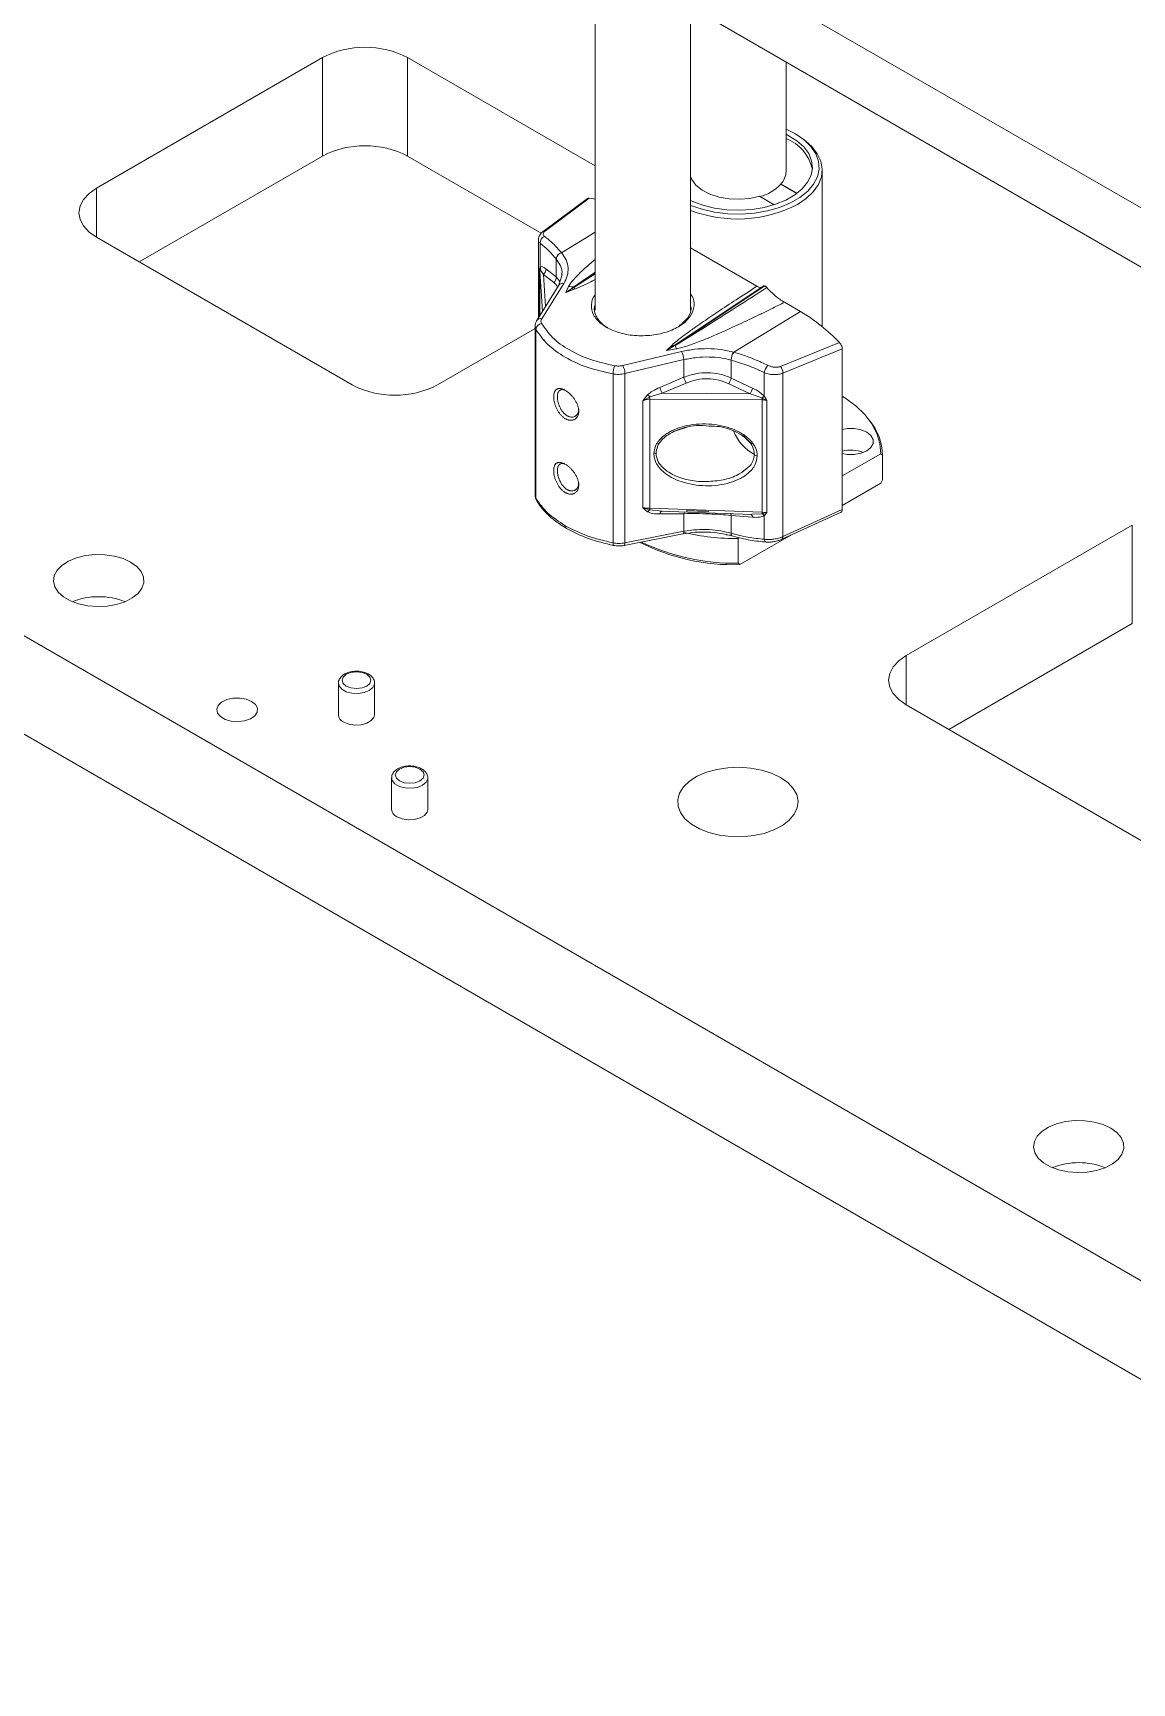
# Model space of a CAD drawing. Header units: millimetres. Extents: x 29 to 2500, y -68 to 1852.
# Drawn here: x 1728.9 to 1911.3, y 721.4 to 995.1 of the extents above; entities that cross this region are included whole.
import ezdxf

# ---------------------------------------------------------------- set-up
doc = ezdxf.new("R2010")
doc.units = ezdxf.units.MM
doc.header["$LTSCALE"] = 6

msp = doc.modelspace()

# ---------------------------------------------------------------- linework, layer by layer
at = {"color": 7, "linetype": 'Continuous', "lineweight": 18}
for p, q in [((1840.548, 1007.771), (1975.312, 929.974)), ((1838.043, 949.069), (1838.043, 1005.586)), ((1822.243, 1001.18), (1822.243, 949.076)), ((1838.043, 999.419), (1975.312, 920.175)), ((1739.492, 969.349), (1776.968, 990.984)), ((1776.968, 974.653), (1776.968, 990.984)), ((1791.111, 990.984), (1822.243, 973.011)), ((1791.111, 990.984), (1791.111, 974.653)), ((1853.911, 972.113), (1853.911, 990.258)), ((1857.224, 977.099), (1856.82, 977.419)), ((1746.565, 957.101), (1776.968, 974.653)), ((1791.111, 974.653), (1813.275, 961.857)), ((1859.911, 946.362), (1859.911, 972.337)), ((1739.492, 969.349), (1739.492, 961.185)), ((1853.053, 970.031), (1855.739, 968.481)), ((1853.053, 969.974), (1853.053, 970.031)), ((1855.695, 968.448), (1853.053, 969.974)), ((1820.96, 967.598), (1813.603, 962.161)), ((1821.262, 967.684), (1813.991, 962.265)), ((1851.947, 966.587), (1849.517, 967.99)), ((1781.918, 936.693), (1739.492, 961.185)), ((1812.82, 960.797), (1812.82, 947.845)), ((1813.604, 962.162), (1813.623, 962.177)), ((1816.65, 958.628), (1822.243, 962.026)), ((1613.98, 960.573), (2000.061, 737.693)), ((1813.12, 956.285), (1813.12, 960.196)), ((1816.65, 958.628), (1816.641, 958.639)), ((1849.062, 953.053), (1838.043, 959.415)), ((1812.95, 955.891), (1813.097, 956.252)), ((1813.113, 955.785), (1812.95, 955.891)), ((1812.95, 955.891), (1813.072, 955.553)), ((1812.95, 948.052), (1812.95, 955.891)), ((1813.072, 955.553), (1813.077, 955.499)), ((1813.077, 955.499), (1813.486, 948.906)), ((1813.077, 955.499), (1813.077, 948.255)), ((1813.097, 956.252), (1813.12, 956.285)), ((1813.133, 955.765), (1813.113, 955.785)), ((1813.149, 955.758), (1813.133, 955.765)), ((1813.651, 955.021), (1813.149, 955.758)), ((1815.76, 954.614), (1814.052, 955.96)), ((1815.76, 957.582), (1815.76, 954.614)), ((1815.76, 957.582), (1815.768, 957.572)), ((1818.7, 952.946), (1822.243, 955.265)), ((1816.209, 953.241), (1812.54, 947.4)), ((1817.037, 953.515), (1813.369, 947.673)), ((1815.359, 953.675), (1813.651, 955.021)), ((1813.651, 955.021), (1813.981, 949.694)), ((1816.39, 953.831), (1815.76, 954.614)), ((1816.758, 955.011), (1816.202, 953.23)), ((1816.71, 955.011), (1816.703, 954.889)), ((1817.392, 952.04), (1817.833, 953.036)), ((1818.654, 952.852), (1817.392, 952.04)), ((1817.392, 952.04), (1818.691, 952.828)), ((1818.893, 952.608), (1817.392, 952.04)), ((1822.243, 955.217), (1818.654, 952.852)), ((1818.7, 952.946), (1818.654, 952.852)), ((1818.691, 952.828), (1822.243, 955.128)), ((1850.248, 953.112), (1835.326, 943.225)), ((1835.363, 943.206), (1850.366, 953.117)), ((1850.366, 953.117), (1835.52, 943.236)), ((1856.307, 948.871), (1853.649, 950.406)), ((1845.22, 942.135), (1856.307, 948.871)), ((1812.259, 946.044), (1796.06, 936.693)), ((1812.259, 946.466), (1812.259, 918.388)), ((1812.408, 945.902), (1812.26, 946.45)), ((1812.408, 945.902), (1812.408, 917.874)), ((1613.98, 944.242), (2000.061, 721.362)), ((1813.736, 944.209), (1813.681, 944.067)), ((1813.761, 944.173), (1813.761, 944.206)), ((1826.811, 939.913), (1836.578, 942.234)), ((1834.08, 942.407), (1835.001, 943.309)), ((1835.326, 943.225), (1834.08, 942.407)), ((1834.08, 942.407), (1835.363, 943.206)), ((1835.749, 942.693), (1834.08, 942.407)), ((1835.52, 943.236), (1835.363, 943.206)), ((1845.238, 942.13), (1845.22, 942.135)), ((1852.976, 939.759), (1862.783, 943.714)), ((1853.384, 938.651), (1863.235, 942.691)), ((1863.235, 916.024), (1863.235, 942.691)), ((1827.181, 938.567), (1836.948, 940.888)), ((1836.948, 940.888), (1836.948, 937.973)), ((1844.804, 940.81), (1844.82, 940.805)), ((1844.82, 940.805), (1844.82, 937.838)), ((1825.193, 910.493), (1825.193, 938.522)), ((1827.181, 910.498), (1827.181, 938.567)), ((1836.948, 937.973), (1832.966, 936.278)), ((1837.334, 937.013), (1833.351, 935.319)), ((1847.948, 935.222), (1844.419, 936.899)), ((1848.35, 936.161), (1844.82, 937.838)), ((1850.277, 938.745), (1850.277, 934.834)), ((1853.384, 911.533), (1853.384, 938.651)), ((1830.932, 935.037), (1830.163, 934.059)), ((1831.324, 934.705), (1830.163, 934.059)), ((1830.163, 934.059), (1830.163, 916.299)), ((1833.351, 935.319), (1831.324, 934.705)), ((1831.328, 934.336), (1849.949, 934.213)), ((1831.328, 934.336), (1831.328, 916.24)), ((1847.948, 935.222), (1833.351, 935.319)), ((1849.882, 934.553), (1847.948, 935.222)), ((1849.945, 934.514), (1849.882, 934.553)), ((1850.044, 934.465), (1849.945, 934.514)), ((1849.949, 915.575), (1849.949, 934.213)), ((1849.949, 934.213), (1850.042, 934.211)), ((1850.042, 934.211), (1850.711, 934.092)), ((1850.711, 934.092), (1850.044, 934.465)), ((1850.277, 934.834), (1850.324, 934.761)), ((1850.324, 934.761), (1850.711, 934.092)), ((1850.711, 934.092), (1850.711, 915.549)), ((1867.801, 930.741), (1867.536, 931.08)), ((1834.972, 928.821), (1835.445, 929.003)), ((1835.436, 929.042), (1837.525, 929.704)), ((1863.235, 921.59), (1869.619, 925.275)), ((1869.619, 925.275), (1869.911, 925.035)), ((1847.902, 923.293), (1846.584, 922.175)), ((1869.911, 925.035), (1869.911, 920.953)), ((1869.619, 920.376), (1863.235, 916.691)), ((1869.911, 920.953), (1869.619, 920.376)), ((1812.26, 918.405), (1812.408, 917.874)), ((1830.163, 916.299), (1830.932, 915.654)), ((1830.163, 916.299), (1831.324, 915.965)), ((1831.324, 915.965), (1833.351, 915.75)), ((1849.949, 915.575), (1831.328, 916.24)), ((1832.966, 915.295), (1836.948, 915.328)), ((1833.065, 915.756), (1848.207, 915.215)), ((1836.948, 915.328), (1836.948, 912.412)), ((1844.82, 915.047), (1844.82, 912.08)), ((1844.82, 915.047), (1848.35, 914.753)), ((1848.208, 915.24), (1849.882, 915.318)), ((1849.882, 915.318), (1849.945, 915.338)), ((1849.945, 915.338), (1850.711, 915.549)), ((1850.711, 915.549), (1849.949, 915.575)), ((1850.324, 915.049), (1850.277, 915.002)), ((1850.277, 915.002), (1850.277, 911.091)), ((1850.711, 915.549), (1850.324, 915.049)), ((1853.233, 911.105), (1863.054, 915.585)), ((1863.235, 916.024), (1853.384, 911.533)), ((1827.022, 910.057), (1836.789, 911.971)), ((1836.948, 912.412), (1827.181, 910.498)), ((1843.993, 911.825), (1844.84, 911.794)), ((1844.82, 912.08), (1844.804, 912.084)), ((1844.964, 911.643), (1844.981, 911.638)), ((1854.791, 911.816), (1846.245, 906.882)), ((1873.842, 891.79), (1911.319, 913.425)), ((1911.319, 897.094), (1911.319, 913.425)), ((1845.953, 911.205), (1846.048, 911.391)), ((1845.953, 907.122), (1845.953, 911.205)), ((1850.663, 910.613), (1850.649, 910.613)), ((1846.245, 906.882), (1845.953, 907.122)), ((1880.915, 879.543), (1911.319, 897.094)), ((1873.842, 891.79), (1873.842, 883.626)), ((1779.625, 887.219), (1779.625, 881.993)), ((1785.625, 881.993), (1785.625, 887.219)), ((1916.268, 859.134), (1873.842, 883.626)), ((1788.464, 871.503), (1788.464, 866.277)), ((1794.464, 866.277), (1794.464, 871.503))]:
    msp.add_line(p, q, dxfattribs=at)
at = {"color": 7, "linetype": 'Continuous', "lineweight": 18, "flags": 128}
for points in [[(1853.911, 979.105), (1855.457, 978.338), (1856.898, 977.356), (1858.04, 976.25), (1858.85, 975.051), (1859.308, 973.791), (1859.4, 972.505), (1859.124, 971.228), (1858.488, 969.994), (1857.509, 968.838), (1856.213, 967.79), (1854.636, 966.88), (1852.822, 966.132), (1850.819, 965.567), (1848.682, 965.2), (1846.469, 965.04), (1844.241, 965.094), (1842.059, 965.358), (1839.982, 965.826), (1838.067, 966.485), (1838.043, 966.494)], [(1853.911, 978.281), (1854.286, 978.091), (1855.706, 977.198), (1856.845, 976.179), (1857.669, 975.064), (1858.155, 973.885), (1858.289, 972.675), (1858.066, 971.47), (1857.494, 970.304), (1856.589, 969.21), (1855.376, 968.22), (1853.891, 967.363), (1852.177, 966.663), (1850.282, 966.141), (1848.262, 965.81), (1846.174, 965.682), (1844.079, 965.759), (1842.036, 966.04), (1840.104, 966.515), (1838.34, 967.173), (1838.043, 967.31)], [(1857.224, 977.099), (1858.174, 976.236), (1859.099, 975.05), (1859.682, 973.794), (1859.908, 972.5), (1859.772, 971.202), (1859.277, 969.933), (1858.436, 968.726), (1857.271, 967.613), (1855.811, 966.622)], [(1739.492, 961.185), (1738.248, 962.06), (1737.324, 963.058), (1736.755, 964.141), (1736.563, 965.267), (1736.755, 966.393), (1737.324, 967.476), (1738.248, 968.474), (1739.492, 969.349)], [(1849.517, 967.99), (1847.893, 967.638), (1846.176, 967.497), (1844.447, 967.572), (1842.787, 967.861), (1841.273, 968.35), (1839.977, 969.015), (1838.96, 969.826), (1838.27, 970.745), (1838.043, 971.279)], [(1822.243, 967.525), (1822.04, 967.564), (1821.262, 967.684)], [(1812.533, 947.388), (1812.518, 947.361), (1812.513, 947.352)], [(1869.619, 925.275), (1869.481, 926.956), (1868.987, 928.614), (1868.144, 930.224), (1866.965, 931.763), (1865.468, 933.206), (1863.676, 934.533), (1863.235, 934.813)], [(1863.235, 929.31), (1864.063, 929.443), (1865.236, 929.443), (1866.352, 929.234), (1867.301, 928.835), (1867.991, 928.287), (1868.353, 927.643), (1868.353, 926.966), (1867.991, 926.322), (1867.301, 925.774), (1866.352, 925.376), (1865.236, 925.167), (1864.063, 925.167), (1863.235, 925.3)], [(1841.14, 915.302), (1841.139, 915.404), (1841.138, 915.467)], [(1836.789, 911.971), (1836.831, 911.991), (1836.878, 912.049), (1836.914, 912.141), (1836.938, 912.263), (1836.948, 912.412)], [(1844.962, 911.643), (1844.922, 911.663), (1844.871, 911.723), (1844.834, 911.816), (1844.811, 911.937), (1844.804, 912.084)], [(1844.82, 912.08), (1844.827, 911.933), (1844.85, 911.811), (1844.888, 911.718), (1844.939, 911.659), (1844.981, 911.638)], [(1825.193, 910.493), (1825.197, 910.347), (1825.212, 910.227), (1825.238, 910.137), (1825.274, 910.08), (1825.309, 910.061)], [(1827.022, 910.057), (1827.064, 910.076), (1827.111, 910.134), (1827.146, 910.226), (1827.17, 910.349), (1827.181, 910.498)], [(1850.649, 910.613), (1850.606, 910.619), (1850.522, 910.655), (1850.445, 910.723), (1850.377, 910.82), (1850.321, 910.945), (1850.277, 911.091)], [(1853.233, 911.105), (1853.215, 911.093), (1853.187, 911.08)], [(1745.149, 907.302), (1743.885, 907.888), (1742.432, 908.304), (1740.858, 908.53), (1739.237, 908.556), (1737.644, 908.379), (1736.154, 908.009), (1734.837, 907.463), (1733.754, 906.766), (1732.956, 905.951), (1732.48, 905.056), (1732.348, 904.123), (1732.567, 903.195), (1733.126, 902.317), (1734, 901.528), (1735.146, 900.866), (1736.513, 900.362), (1738.035, 900.039), (1739.642, 899.912), (1741.259, 899.988), (1742.809, 900.263), (1744.221, 900.724), (1745.428, 901.349), (1746.374, 902.109), (1747.015, 902.97), (1747.321, 903.889), (1747.277, 904.825), (1746.885, 905.733), (1746.165, 906.572), (1745.149, 907.302)], [(1873.842, 883.626), (1872.598, 884.501), (1871.674, 885.499), (1871.105, 886.582), (1870.913, 887.708), (1871.105, 888.834), (1871.674, 889.917), (1872.598, 890.915), (1873.842, 891.79)], [(1785.625, 887.198), (1785.614, 887.068), (1785.344, 886.487), (1784.747, 885.994), (1783.893, 885.649), (1782.887, 885.494), (1781.849, 885.546), (1780.905, 885.8), (1780.168, 886.226), (1779.727, 886.771), (1779.625, 887.204)], [(1780.928, 888.689), (1780.408, 888.239), (1780.225, 887.709), (1780.408, 887.179), (1780.928, 886.729), (1781.707, 886.429), (1782.625, 886.324), (1783.544, 886.429), (1784.322, 886.729), (1784.843, 887.179), (1785.025, 887.709), (1784.843, 888.239), (1784.322, 888.689), (1783.544, 888.989), (1782.625, 889.095), (1781.707, 888.989), (1780.928, 888.689)], [(1765.23, 884.198), (1764.32, 884.573), (1763.247, 884.757), (1762.129, 884.731), (1761.086, 884.496), (1760.232, 884.078), (1759.659, 883.523), (1759.429, 882.891), (1759.568, 882.25), (1760.059, 881.669), (1760.851, 881.212), (1761.856, 880.928), (1762.967, 880.849), (1764.062, 880.981), (1765.024, 881.312), (1765.747, 881.805), (1766.154, 882.407), (1766.2, 883.052), (1765.881, 883.672), (1765.23, 884.198)], [(1780.504, 880.769), (1781.357, 880.424), (1782.364, 880.268), (1783.402, 880.32), (1784.346, 880.575), (1785.083, 881), (1785.523, 881.545), (1785.625, 881.993)], [(1789.767, 872.973), (1789.247, 872.523), (1789.064, 871.993), (1789.247, 871.463), (1789.767, 871.013), (1790.546, 870.713), (1791.464, 870.608), (1792.383, 870.713), (1793.161, 871.013), (1793.681, 871.463), (1793.864, 871.993), (1793.681, 872.523), (1793.161, 872.973), (1792.383, 873.273), (1791.464, 873.379), (1790.546, 873.273), (1789.767, 872.973)], [(1852.982, 871.584), (1851.516, 872.283), (1849.848, 872.809), (1848.037, 873.143), (1846.149, 873.273), (1844.253, 873.195), (1842.417, 872.911), (1840.707, 872.431), (1839.185, 871.774), (1837.906, 870.962), (1836.916, 870.024), (1836.252, 868.996), (1835.937, 867.914), (1835.982, 866.817), (1836.386, 865.744), (1837.135, 864.735), (1838.2, 863.826), (1839.544, 863.05), (1841.119, 862.435), (1842.866, 862.003), (1844.724, 861.77), (1846.625, 861.744), (1848.5, 861.926), (1850.281, 862.309), (1851.904, 862.881), (1853.311, 863.619), (1854.45, 864.497), (1855.281, 865.485), (1855.773, 866.545), (1855.908, 867.639), (1855.683, 868.729), (1855.104, 869.774), (1854.193, 870.738), (1852.982, 871.584)], [(1794.464, 871.482), (1794.453, 871.352), (1794.183, 870.771), (1793.585, 870.279), (1792.732, 869.934), (1791.726, 869.778), (1790.688, 869.83), (1789.743, 870.085), (1789.007, 870.51), (1788.566, 871.055), (1788.464, 871.488)], [(1789.343, 865.053), (1790.196, 864.708), (1791.203, 864.552), (1792.241, 864.605), (1793.185, 864.859), (1793.922, 865.284), (1794.362, 865.829), (1794.464, 866.277)], [(1907.783, 813.415), (1906.519, 814.002), (1905.066, 814.418), (1903.492, 814.643), (1901.871, 814.669), (1900.278, 814.492), (1898.789, 814.122), (1897.471, 813.576), (1896.388, 812.879), (1895.59, 812.064), (1895.114, 811.169), (1894.983, 810.236), (1895.202, 809.309), (1895.761, 808.43), (1896.634, 807.641), (1897.781, 806.979), (1899.148, 806.475), (1900.67, 806.152), (1902.277, 806.025), (1903.893, 806.101), (1905.444, 806.376), (1906.855, 806.837), (1908.062, 807.462), (1909.009, 808.223), (1909.649, 809.083), (1909.955, 810.002), (1909.911, 810.938), (1909.52, 811.846), (1908.799, 812.685), (1907.783, 813.415)]]:
    msp.add_lwpolyline(points, dxfattribs=at)
at = {"color": 7, "linetype": 'Continuous', "lineweight": 18}
for centre, radius, start, end in [((1784.039, 977.337), 15.37, 62.60967, 117.39033), ((1851.475, 971.064), 6.944, 11.68134, 69.46542), ((1784.039, 961.006), 15.37, 62.60967, 117.39033), ((1850.835, 972.164), 3.077, 316.12182, 359.04408), ((1847.703, 975.159), 7.45, 284.0958, 315.89882), ((1845.838, 986.092), 21.875, 249.12549, 297.12352), ((1814.246, 960.278), 1.129, 111.62292, 184.17631), ((1813.917, 961.762), 0.508, 81.62176, 125.35981), ((1816.971, 957.468), 1.217, 105.74601, 174.64371), ((1816.978, 957.458), 1.216, 105.64292, 174.59677), ((1813.766, 955.551), 0.694, 160.31772, 179.85992), ((1813.754, 955.496), 0.676, 156.57337, 179.76957), ((1812.16, 955.938), 0.988, 349.9051, 18.52743), ((1812.162, 955.967), 1.009, 348.04974, 18.37518), ((1812.938, 955.881), 1.117, 309.66752, 4.07575), ((1814.646, 954.535), 1.117, 309.66752, 4.07575), ((1816.819, 952.785), 0.762, 73.35744, 143.21611), ((1819.477, 964.684), 11.763, 261.96845, 266.21625), ((1818.554, 952.655), 0.221, 51.78781, 63.29572), ((1820.447, 954.235), 2.25, 218.69407, 226.29419), ((1813.15, 946.947), 0.759, 73.27596, 144.47068), ((1840.939, 922.93), 30.152, 43.57601, 59.35616), ((1813.523, 945.782), 1.121, 99.37974, 173.80721), ((1835.652, 945.156), 1.958, 250.56529, 260.41073), ((1835.26, 943.052), 0.185, 56.14071, 69.08501), ((1849.001, 948.606), 14.512, 201.71723, 204.04567), ((1833.937, 940.784), 3.014, 1.98465, 28.767), ((1847.147, 940.804), 2.342, 145.34873, 179.84955), ((1847.158, 940.797), 2.338, 145.22173, 179.78944), ((1828.343, 938.55), 3.15, 155.10189, 180.51191), ((1824.169, 938.463), 3.014, 1.98465, 28.767), ((1854.038, 937.648), 3.918, 144.06433, 163.72803), ((1851.566, 938.612), 1.818, 1.23286, 39.14609), ((1788.989, 950.34), 15.37, 242.60967, 297.39033), ((1838.83, 938.077), 6.134, 197.05258, 206.72069), ((1842.813, 939.771), 6.134, 197.05258, 206.72069), ((1841.065, 938.891), 3.9, 329.30395, 344.34422), ((1844.594, 937.213), 3.9, 329.30395, 344.34422), ((1828.345, 931.583), 4.316, 46.33784, 53.16629), ((1850.183, 934.728), 18.859, 180.06968, 181.18961), ((1852.673, 931.058), 4.473, 122.39994, 128.61754), ((1852.138, 931.57), 3.67, 119.60652, 126.68038), ((1867.99, 934.593), 18.045, 180.25042, 181.2047), ((1862.759, 934.201), 12.717, 178.80938, 179.95271), ((1860.569, 924.822), 9.345, 1.30607, 39.29467), ((1852.575, 932.08), 7.979, 202.94403, 240.58904), ((1851.184, 931.261), 5.222, 213.54128, 236.03039), ((1832.012, 926.012), 0.738, 267.74509, 296.86516), ((1849.067, 925.368), 0.461, 206.46747, 278.03219), ((1864.643, 919.797), 6.085, 69.81839, 103.3736), ((1813.046, 917.87), 0.638, 179.69096, 208.86415), ((1831.856, 914.892), 1.198, 116.36959, 140.50596), ((1847.212, 915.869), 15.888, 178.66005, 179.65158), ((1833.51, 915.261), 0.545, 116.66912, 176.44447), ((1838.011, 915.073), 1.093, 150.38295, 166.5033), ((1843.842, 914.847), 0.999, 11.54167, 29.53734), ((1847.799, 914.727), 0.551, 2.67325, 63.59975), ((1849.323, 914.215), 1.236, 39.54014, 63.14218), ((1867.794, 915.168), 17.85, 178.69513, 179.45329), ((1849.37, 914.191), 1.283, 41.97312, 63.38724), ((1817.765, 913.292), 0.494, 173.79472, 234.88715), ((1845.794, 950.716), 39.512, 257.03596, 270.23115), ((1852.901, 911.462), 0.487, 312.88712, 8.331), ((1845.116, 940.692), 33.828, 242.8858, 271.91312), ((1845.343, 942.595), 35.478, 244.28453, 270.98468), ((1739.845, 889.655), 11.912, 68.38296, 111.61704), ((1781.05, 882.088), 1.428, 183.79655, 247.52359), ((1789.889, 866.372), 1.428, 183.79655, 247.52359), ((1902.48, 795.768), 11.912, 68.38296, 111.61704)]:
    msp.add_arc(centre, radius, start, end, dxfattribs=at)
for points, knots in [([(1821.262, 967.684), (1821.187, 967.686), (1821.071, 967.69), (1820.996, 967.615), (1820.969, 967.587)], [0, 0, 0, 0, 0.6382423, 1, 1, 1, 1]), ([(1813.622, 962.177), (1813.51, 962.083), (1813.279, 961.893), (1813.027, 961.552), (1812.853, 961.181), (1812.831, 960.925), (1812.82, 960.795)], [0, 0, 0, 0, 0.2358651, 0.4818975, 0.7386944, 1, 1, 1, 1]), ([(1813.12, 960.196), (1813.006, 960.325), (1812.813, 960.543), (1812.829, 960.794), (1812.835, 960.896)], [0, 0, 0, 0, 0.5924342, 1, 1, 1, 1]), ([(1813.991, 962.265), (1813.891, 962.179), (1813.693, 962.007), (1813.589, 961.754), (1813.62, 961.52), (1813.76, 961.392), (1813.83, 961.328)], [0, 0, 0, 0, 0.2501017, 0.50016, 0.7502237, 1, 1, 1, 1]), ([(1813.83, 961.328), (1814.294, 960.959), (1815.222, 960.223), (1816.168, 959.167), (1816.641, 958.639)], [0, 0, 0, 0, 0.5003915, 1, 1, 1, 1]), ([(1813.12, 960.196), (1813.555, 959.837), (1814.427, 959.12), (1815.315, 958.095), (1815.76, 957.582)], [0, 0, 0, 0, 0.4996249, 1, 1, 1, 1]), ([(1816.65, 958.628), (1816.93, 958.23), (1817.497, 957.426), (1817.795, 956.111), (1817.697, 954.78), (1817.256, 953.934), (1817.037, 953.515)], [0, 0, 0, 0, 0.2474072, 0.4999671, 0.7525446, 1, 1, 1, 1]), ([(1814.052, 955.96), (1813.86, 956.105), (1813.521, 956.359), (1813.241, 956.307), (1813.12, 956.285)], [0, 0, 0, 0, 0.5672743, 1, 1, 1, 1]), ([(1815.768, 957.572), (1815.998, 957.241), (1816.476, 956.556), (1816.773, 955.675), (1816.723, 955.149), (1816.71, 955.011)], [0, 0, 0, 0, 0.4081674, 0.8443043, 1, 1, 1, 1]), ([(1817.833, 953.036), (1817.947, 953.236), (1818.214, 953.706), (1818.894, 954.464), (1819.749, 955.323), (1820.68, 956.172), (1821.511, 956.899), (1822.023, 957.327), (1822.243, 957.511)], [0, 0, 0, 0, 0.1222819, 0.2864601, 0.4938748, 0.697775, 0.8700048, 1, 1, 1, 1]), ([(1822.243, 955.411), (1822.231, 955.403), (1821.033, 954.591), (1819.861, 953.765), (1818.7, 952.946)], [0, 0, 0, 0, 0.0095951, 1, 1, 1, 1]), ([(1815.981, 952.922), (1815.98, 952.927), (1815.89, 953.256), (1815.622, 953.467), (1815.359, 953.675)], [0, 0, 0, 0, 0.0142258, 1, 1, 1, 1]), ([(1822.243, 954.175), (1821.618, 953.856), (1820.54, 953.304), (1819.381, 952.815), (1818.893, 952.608)], [0, 0, 0, 0, 0.5789178, 1, 1, 1, 1]), ([(1835.001, 943.309), (1835.272, 943.55), (1835.937, 944.14), (1837.182, 945.065), (1838.541, 946.045), (1839.929, 947.012), (1841.238, 947.906), (1843.142, 949.189), (1845.73, 950.901), (1847.911, 952.309), (1849.062, 953.053)], [0, 0, 0, 0, 0.0677462, 0.165932, 0.2763161, 0.3646135, 0.4626244, 0.5531141, 0.7639527, 1, 1, 1, 1]), ([(1835.52, 943.236), (1837.197, 944.268), (1840.598, 946.361), (1845.632, 949.578), (1849.018, 951.744), (1850.715, 952.829)], [0, 0, 0, 0, 0.3267926, 0.6626865, 1, 1, 1, 1]), ([(1850.061, 952.965), (1850.047, 952.953), (1849.932, 952.858), (1849.624, 952.838), (1849.284, 952.931), (1849.094, 953.036), (1849.062, 953.053)], [0, 0, 0, 0, 0.0614873, 0.48828385, 0.91509709, 1, 1, 1, 1]), ([(1850.366, 953.117), (1850.354, 953.123), (1850.336, 953.132), (1850.314, 953.136), (1850.298, 953.137), (1850.283, 953.135), (1850.265, 953.128), (1850.254, 953.118), (1850.248, 953.112)], [0, 0, 0, 0, 0.2540313, 0.38027824, 0.50652487, 0.63277111, 0.75901691, 1, 1, 1, 1]), ([(1850.715, 952.829), (1850.671, 952.874), (1850.594, 952.954), (1850.476, 953.049), (1850.403, 953.095), (1850.366, 953.117)], [0, 0, 0, 0, 0.3915925, 0.6932513, 1, 1, 1, 1]), ([(1853.649, 950.406), (1853.391, 950.565), (1852.874, 950.883), (1851.876, 951.646), (1851.174, 952.361), (1850.715, 952.829)], [0, 0, 0, 0, 0.2565362, 0.5130731, 1, 1, 1, 1]), ([(1824.115, 946.239), (1823.805, 946.436), (1822.87, 947.034), (1821.813, 948.307), (1821.531, 949.971), (1821.738, 951.169), (1822.24, 951.66), (1822.243, 951.663)], [0, 0, 0, 0, 0.1395524, 0.4215626, 0.7098842, 0.9982904, 1, 1, 1, 1]), ([(1824.346, 946.14), (1824.076, 946.314), (1823.204, 946.876), (1822.328, 948.075), (1821.936, 949.258), (1822.203, 949.87), (1822.243, 949.962)], [0, 0, 0, 0, 0.170849, 0.5519336, 0.9330374, 1, 1, 1, 1]), ([(1838.043, 951.761), (1838.127, 951.666), (1838.654, 951.077), (1838.753, 949.785), (1838.198, 948.106), (1836.658, 946.608), (1834.403, 945.486), (1831.658, 944.858), (1828.755, 944.806), (1826.098, 945.277), (1824.74, 945.935), (1824.115, 946.239)], [0, 0, 0, 0, 0.0237131, 0.1479704, 0.272264, 0.3966026, 0.520964, 0.6453418, 0.7696876, 0.8940052, 1, 1, 1, 1]), ([(1853.649, 950.406), (1853.011, 950.087), (1851.771, 949.468), (1849.952, 948.576), (1848.231, 947.745), (1846.606, 946.974), (1845.099, 946.274), (1843.707, 945.643), (1842.429, 945.079), (1841.145, 944.529), (1839.512, 943.87), (1837.746, 943.176), (1836.319, 942.831), (1835.749, 942.693)], [0, 0, 0, 0, 0.1126223, 0.2189207, 0.3189012, 0.4125714, 0.4999403, 0.5776327, 0.6493537, 0.7151193, 0.7915739, 0.9166573, 1, 1, 1, 1]), ([(1838.043, 949.953), (1838.093, 949.752), (1838.273, 949.024), (1837.695, 947.758), (1836.668, 946.902), (1836.169, 946.487)], [0, 0, 0, 0, 0.1640497, 0.5938671, 1, 1, 1, 1]), ([(1812.533, 947.388), (1812.454, 947.237), (1812.294, 946.932), (1812.272, 946.61), (1812.26, 946.449)], [0, 0, 0, 0, 0.499278, 1, 1, 1, 1]), ([(1813.34, 946.888), (1813.288, 947.018), (1813.185, 947.28), (1813.307, 947.542), (1813.369, 947.673)], [0, 0, 0, 0, 0.4999716, 1, 1, 1, 1]), ([(1812.408, 945.902), (1813.002, 945.043), (1814.178, 943.34), (1817.162, 941.219), (1820.819, 939.506), (1823.726, 938.852), (1825.193, 938.522)], [0, 0, 0, 0, 0.2523369, 0.5, 0.7476644, 1, 1, 1, 1]), ([(1813.34, 946.888), (1813.889, 946.089), (1815.002, 944.469), (1817.851, 942.433), (1821.361, 940.798), (1824.124, 940.181), (1825.486, 939.876)], [0, 0, 0, 0, 0.2465356, 0.5, 0.7534644, 1, 1, 1, 1]), ([(1836.578, 942.234), (1837.28, 942.374), (1838.697, 942.657), (1840.942, 942.749), (1843.168, 942.606), (1844.541, 942.291), (1845.22, 942.135)], [0, 0, 0, 0, 0.2474554, 0.5000329, 0.7525928, 1, 1, 1, 1]), ([(1845.238, 942.13), (1845.722, 941.986), (1846.55, 941.741), (1847.701, 941.329), (1848.751, 940.917), (1849.802, 940.463), (1850.523, 940.113), (1850.866, 939.947)], [0, 0, 0, 0, 0.25609134, 0.43761765, 0.6101078, 0.81485447, 1, 1, 1, 1]), ([(1863.235, 942.691), (1863.228, 942.787), (1863.212, 942.979), (1863.09, 943.292), (1862.937, 943.543), (1862.824, 943.668), (1862.783, 943.714)], [0, 0, 0, 0, 0.2793396, 0.5586098, 0.8397034, 1, 1, 1, 1]), ([(1826.811, 939.913), (1826.591, 939.874), (1826.152, 939.794), (1825.708, 939.849), (1825.486, 939.876)], [0, 0, 0, 0, 0.50002837, 1, 1, 1, 1]), ([(1836.948, 940.888), (1837.655, 941.028), (1839.027, 941.299), (1841.126, 941.359), (1843.073, 941.211), (1844.24, 940.94), (1844.804, 940.81)], [0, 0, 0, 0, 0.2732913, 0.5310591, 0.7732969, 1, 1, 1, 1]), ([(1844.82, 940.805), (1845.739, 940.531), (1847.575, 939.984), (1849.377, 939.158), (1850.277, 938.745)], [0, 0, 0, 0, 0.5003751, 1, 1, 1, 1]), ([(1850.866, 939.947), (1851.036, 939.873), (1851.376, 939.724), (1851.935, 939.617), (1852.493, 939.608), (1852.815, 939.709), (1852.976, 939.759)], [0, 0, 0, 0, 0.2497763, 0.49984, 0.7498983, 1, 1, 1, 1]), ([(1817.276, 935.786), (1817.334, 935.751), (1817.451, 935.681), (1817.629, 935.555), (1817.809, 935.415), (1817.987, 935.262), (1818.16, 935.098), (1818.329, 934.922), (1818.493, 934.735), (1818.649, 934.539), (1818.795, 934.336), (1818.93, 934.128), (1819.055, 933.912), (1819.203, 933.623), (1819.322, 933.33), (1819.41, 933.04), (1819.459, 932.826), (1819.502, 932.549), (1819.512, 932.284), (1819.489, 932.036), (1819.445, 931.801), (1819.37, 931.588), (1819.267, 931.4), (1819.114, 931.186), (1818.918, 931.02), (1818.689, 930.91), (1818.541, 930.862), (1818.384, 930.831), (1818.22, 930.819), (1818.051, 930.826), (1817.878, 930.853), (1817.7, 930.9), (1817.539, 930.96), (1817.396, 931.026), (1817.256, 931.101), (1817.1, 931.2), (1816.928, 931.328), (1816.759, 931.474), (1816.596, 931.636), (1816.44, 931.811), (1816.293, 931.998), (1816.152, 932.199), (1816.021, 932.41), (1815.902, 932.627), (1815.793, 932.851), (1815.693, 933.081), (1815.578, 933.39), (1815.487, 933.699), (1815.42, 934.001), (1815.384, 934.223), (1815.352, 934.506), (1815.344, 934.773), (1815.361, 935.018), (1815.393, 935.246), (1815.449, 935.448), (1815.527, 935.622), (1815.644, 935.816), (1815.799, 935.958), (1815.986, 936.044), (1816.109, 936.079), (1816.242, 936.097), (1816.431, 936.096), (1816.638, 936.06), (1816.857, 935.989), (1817.012, 935.924), (1817.152, 935.856), (1817.234, 935.809), (1817.276, 935.786)], [0, 0, 0, 0, 0.0134687, 0.0270308, 0.0408879, 0.0548469, 0.0683156, 0.0818782, 0.0957377, 0.1097005, 0.1231121, 0.1366188, 0.1504289, 0.1643455, 0.1908771, 0.2043548, 0.2180415, 0.2309081, 0.2569475, 0.2702491, 0.282908, 0.3085597, 0.3215788, 0.3343631, 0.3733287, 0.3864516, 0.3996632, 0.4130108, 0.4265441, 0.4399028, 0.453353, 0.467091, 0.4809283, 0.4903642, 0.4998321, 0.5133032, 0.526868, 0.5407278, 0.5546896, 0.5681608, 0.5817259, 0.5955882, 0.6095538, 0.6229658, 0.6364728, 0.6502832, 0.6642002, 0.6907325, 0.7042104, 0.7178974, 0.7307655, 0.7568079, 0.7701112, 0.7827696, 0.8084205, 0.821439, 0.8342234, 0.8731887, 0.8863103, 0.8995205, 0.9128668, 0.9263986, 0.9532803, 0.9669218, 0.9807589, 0.9903626, 1, 1, 1, 1]), ([(1827.181, 938.567), (1826.831, 938.508), (1826.171, 938.395), (1825.506, 938.481), (1825.193, 938.522)], [0, 0, 0, 0, 0.5293462, 1, 1, 1, 1]), ([(1832.966, 936.278), (1832.553, 936.095), (1831.821, 935.771), (1831.202, 935.26), (1830.932, 935.037)], [0, 0, 0, 0, 0.5637257, 1, 1, 1, 1]), ([(1844.82, 937.838), (1844.193, 938.08), (1842.952, 938.559), (1840.924, 938.775), (1838.878, 938.628), (1837.598, 938.193), (1836.948, 937.973)], [0, 0, 0, 0, 0.2524341, 0.4994389, 0.746349, 1, 1, 1, 1]), ([(1844.419, 936.899), (1843.864, 937.123), (1842.75, 937.573), (1840.911, 937.778), (1839.057, 937.632), (1837.907, 937.219), (1837.334, 937.013)], [0, 0, 0, 0, 0.24854642, 0.49930986, 0.75044388, 1, 1, 1, 1]), ([(1850.277, 934.834), (1850.027, 935.071), (1849.448, 935.618), (1848.747, 935.964), (1848.35, 936.161)], [0, 0, 0, 0, 0.4327257, 1, 1, 1, 1]), ([(1850.277, 938.745), (1850.566, 938.645), (1851.077, 938.466), (1851.913, 938.376), (1852.693, 938.416), (1853.159, 938.574), (1853.384, 938.651)], [0, 0, 0, 0, 0.2826629, 0.4995804, 0.758593, 1, 1, 1, 1]), ([(1819.504, 932.689), (1819.505, 932.673), (1819.507, 932.599), (1819.491, 932.42), (1819.449, 932.214), (1819.379, 932.028), (1819.291, 931.856), (1819.177, 931.707), (1819.043, 931.585), (1818.931, 931.508), (1818.77, 931.424), (1818.592, 931.372), (1818.403, 931.354), (1818.258, 931.357), (1818.109, 931.377), (1817.957, 931.415), (1817.818, 931.465), (1817.695, 931.522), (1817.526, 931.612), (1817.346, 931.736), (1817.161, 931.898), (1816.982, 932.076), (1816.814, 932.279), (1816.661, 932.501), (1816.516, 932.736), (1816.388, 932.985), (1816.278, 933.244), (1816.204, 933.441), (1816.14, 933.64), (1816.086, 933.838), (1816.041, 934.036), (1815.996, 934.294), (1815.972, 934.542), (1815.969, 934.774), (1815.979, 934.993), (1816.01, 935.192), (1816.061, 935.367), (1816.124, 935.525), (1816.208, 935.657), (1816.31, 935.761), (1816.425, 935.845), (1816.559, 935.899), (1816.709, 935.922), (1816.829, 935.924), (1816.956, 935.909), (1817.056, 935.89), (1817.115, 935.87), (1817.128, 935.866)], [0, 0, 0, 0, 0.0049763, 0.0242269, 0.0612007, 0.0799658, 0.0990013, 0.1361613, 0.1550164, 0.174139, 0.1928347, 0.2308588, 0.2502335, 0.2689388, 0.2877761, 0.3070328, 0.3264357, 0.339967, 0.353549, 0.3905575, 0.4093425, 0.4284005, 0.4654448, 0.4842419, 0.5033057, 0.540794, 0.5598187, 0.5791172, 0.5978558, 0.6167258, 0.6360136, 0.6554471, 0.6928059, 0.7117746, 0.731026, 0.7680002, 0.7867657, 0.8058014, 0.8429601, 0.8618146, 0.8809365, 0.9185598, 0.9376556, 0.9570297, 0.9757354, 0.9945732, 1, 1, 1, 1]), ([(1830.163, 934.059), (1830.353, 934.14), (1830.725, 934.3), (1831.13, 934.324), (1831.328, 934.336)], [0, 0, 0, 0, 0.51002534, 1, 1, 1, 1]), ([(1849.131, 924.911), (1849.115, 925.155), (1849.081, 925.647), (1848.79, 926.42), (1848.369, 927.079), (1847.878, 927.623), (1847.403, 928.051), (1846.842, 928.464), (1845.928, 929.011), (1844.55, 929.602), (1842.64, 930.078), (1840.557, 930.276), (1838.474, 930.166), (1836.564, 929.771), (1835.186, 929.239), (1834.272, 928.73), (1833.548, 928.228), (1832.97, 927.683), (1832.554, 927.118), (1832.134, 926.406), (1832.048, 925.764), (1831.983, 925.275)], [0, 0, 0, 0, 0.0380687, 0.0767946, 0.1247251, 0.152566, 0.1812714, 0.2139593, 0.2477484, 0.3243812, 0.4097376, 0.5001816, 0.5906257, 0.675982, 0.7526149, 0.7863771, 0.8190918, 0.8755599, 0.899812, 0.9235557, 1, 1, 1, 1]), ([(1832.345, 925.354), (1832.394, 925.741), (1832.491, 926.515), (1833.196, 927.516), (1834.043, 928.293), (1834.706, 928.648), (1835.001, 928.806)], [0, 0, 0, 0, 0.2724891, 0.5441155, 0.7978165, 1, 1, 1, 1]), ([(1835.001, 928.806), (1835.115, 928.889), (1835.248, 928.985), (1835.413, 929.034), (1835.436, 929.042)], [0, 0, 0, 0, 0.8577342, 1, 1, 1, 1]), ([(1835.445, 929.003), (1835.974, 929.23), (1837.085, 929.706), (1839.074, 930.058), (1840.458, 929.924), (1841.168, 929.856)], [0, 0, 0, 0, 0.3067972, 0.6443055, 1, 1, 1, 1]), ([(1841.168, 929.856), (1841.73, 929.854), (1842.924, 929.849), (1844.643, 929.321), (1846.319, 928.575), (1847.591, 927.588), (1848.475, 926.42), (1848.591, 925.606), (1848.654, 925.163)], [0, 0, 0, 0, 0.1610476, 0.3419556, 0.5183972, 0.7062718, 0.8401419, 1, 1, 1, 1]), ([(1831.983, 925.275), (1831.999, 925.031), (1832.033, 924.539), (1832.324, 923.766), (1832.745, 923.107), (1833.236, 922.562), (1833.711, 922.134), (1834.272, 921.722), (1835.186, 921.174), (1836.565, 920.584), (1838.474, 920.108), (1840.557, 919.91), (1842.64, 920.019), (1844.55, 920.415), (1845.928, 920.947), (1846.842, 921.456), (1847.566, 921.957), (1848.144, 922.503), (1848.561, 923.067), (1848.98, 923.78), (1849.066, 924.421), (1849.131, 924.911)], [0, 0, 0, 0, 0.0380687, 0.0767946, 0.1247251, 0.152566, 0.1812714, 0.2139593, 0.2477484, 0.3243812, 0.4097376, 0.5001816, 0.5906257, 0.675982, 0.7526149, 0.7863771, 0.8190918, 0.8755599, 0.899812, 0.9235557, 1, 1, 1, 1]), ([(1840.775, 920.65), (1840.449, 920.651), (1840.028, 920.651), (1839.56, 920.68), (1838.951, 920.726), (1837.515, 920.917), (1835.703, 921.462), (1834.155, 922.344), (1833.193, 923.19), (1832.492, 924.194), (1832.394, 924.966), (1832.345, 925.354)], [0, 0, 0, 0, 0.086647, 0.1119664, 0.1252512, 0.2495112, 0.4987496, 0.631888, 0.7489267, 0.8742557, 1, 1, 1, 1]), ([(1848.654, 925.163), (1848.604, 924.826), (1848.508, 924.179), (1848.192, 923.536), (1847.916, 923.305), (1847.902, 923.293)], [0, 0, 0, 0, 0.50811917, 0.97591117, 1, 1, 1, 1]), ([(1817.276, 923.538), (1817.334, 923.503), (1817.451, 923.433), (1817.629, 923.307), (1817.809, 923.167), (1817.987, 923.014), (1818.16, 922.849), (1818.329, 922.674), (1818.493, 922.487), (1818.649, 922.29), (1818.795, 922.088), (1818.93, 921.88), (1819.055, 921.664), (1819.203, 921.375), (1819.322, 921.082), (1819.41, 920.792), (1819.459, 920.577), (1819.502, 920.301), (1819.512, 920.035), (1819.489, 919.787), (1819.445, 919.553), (1819.37, 919.34), (1819.267, 919.152), (1819.114, 918.938), (1818.918, 918.772), (1818.689, 918.662), (1818.541, 918.613), (1818.384, 918.582), (1818.22, 918.571), (1818.051, 918.578), (1817.878, 918.605), (1817.7, 918.651), (1817.539, 918.712), (1817.396, 918.778), (1817.256, 918.853), (1817.1, 918.952), (1816.928, 919.08), (1816.759, 919.226), (1816.596, 919.388), (1816.44, 919.563), (1816.293, 919.75), (1816.152, 919.951), (1816.021, 920.162), (1815.902, 920.379), (1815.793, 920.602), (1815.693, 920.833), (1815.578, 921.141), (1815.487, 921.451), (1815.42, 921.753), (1815.384, 921.975), (1815.352, 922.258), (1815.344, 922.525), (1815.361, 922.77), (1815.393, 922.998), (1815.449, 923.2), (1815.527, 923.374), (1815.644, 923.568), (1815.799, 923.71), (1815.986, 923.796), (1816.109, 923.831), (1816.242, 923.848), (1816.431, 923.848), (1816.638, 923.812), (1816.857, 923.74), (1817.012, 923.676), (1817.152, 923.608), (1817.234, 923.561), (1817.276, 923.538)], [0, 0, 0, 0, 0.0134687, 0.0270308, 0.0408879, 0.0548469, 0.0683156, 0.0818782, 0.0957377, 0.1097005, 0.1231121, 0.1366188, 0.1504289, 0.1643455, 0.1908771, 0.2043548, 0.2180415, 0.2309081, 0.2569475, 0.2702491, 0.282908, 0.3085597, 0.3215788, 0.3343631, 0.3733287, 0.3864516, 0.3996632, 0.4130108, 0.4265441, 0.4399028, 0.453353, 0.467091, 0.4809283, 0.4903642, 0.4998321, 0.5133032, 0.526868, 0.5407278, 0.5546896, 0.5681608, 0.5817259, 0.5955882, 0.6095538, 0.6229658, 0.6364728, 0.6502832, 0.6642002, 0.6907325, 0.7042104, 0.7178974, 0.7307655, 0.7568079, 0.7701112, 0.7827696, 0.8084205, 0.821439, 0.8342234, 0.8731887, 0.8863103, 0.8995205, 0.9128668, 0.9263986, 0.9532803, 0.9669218, 0.9807589, 0.9903626, 1, 1, 1, 1]), ([(1819.504, 920.44), (1819.505, 920.425), (1819.507, 920.351), (1819.491, 920.172), (1819.449, 919.966), (1819.379, 919.78), (1819.291, 919.608), (1819.177, 919.459), (1819.043, 919.337), (1818.931, 919.259), (1818.77, 919.176), (1818.592, 919.124), (1818.403, 919.106), (1818.258, 919.109), (1818.109, 919.129), (1817.957, 919.167), (1817.818, 919.217), (1817.695, 919.273), (1817.526, 919.364), (1817.346, 919.488), (1817.161, 919.649), (1816.982, 919.828), (1816.814, 920.031), (1816.661, 920.253), (1816.516, 920.487), (1816.388, 920.737), (1816.278, 920.996), (1816.204, 921.193), (1816.14, 921.392), (1816.086, 921.59), (1816.041, 921.788), (1815.996, 922.046), (1815.972, 922.294), (1815.969, 922.526), (1815.979, 922.745), (1816.01, 922.944), (1816.061, 923.118), (1816.124, 923.277), (1816.208, 923.409), (1816.31, 923.513), (1816.425, 923.597), (1816.559, 923.651), (1816.709, 923.674), (1816.829, 923.676), (1816.956, 923.661), (1817.056, 923.641), (1817.115, 923.622), (1817.128, 923.618)], [0, 0, 0, 0, 0.0049763, 0.0242269, 0.0612007, 0.0799658, 0.0990013, 0.1361613, 0.1550164, 0.174139, 0.1928347, 0.2308588, 0.2502335, 0.2689388, 0.2877761, 0.3070328, 0.3264357, 0.339967, 0.353549, 0.3905575, 0.4093425, 0.4284005, 0.4654448, 0.4842419, 0.5033057, 0.540794, 0.5598187, 0.5791172, 0.5978558, 0.6167258, 0.6360136, 0.6554471, 0.6928059, 0.7117746, 0.731026, 0.7680002, 0.7867657, 0.8058014, 0.8429601, 0.8618146, 0.8809365, 0.9185598, 0.9376556, 0.9570297, 0.9757354, 0.9945732, 1, 1, 1, 1]), ([(1846.739, 922.307), (1846.48, 922.138), (1845.512, 921.509), (1843.468, 920.854), (1841.672, 920.718), (1840.775, 920.65)], [0, 0, 0, 0, 0.1549692, 0.5782365, 1, 1, 1, 1]), ([(1812.26, 918.404), (1812.269, 918.26), (1812.285, 917.995), (1812.406, 917.742), (1812.461, 917.626)], [0, 0, 0, 0, 0.5424134, 1, 1, 1, 1]), ([(1817.273, 913.346), (1816.239, 914.016), (1814.149, 915.37), (1812.992, 917.034), (1812.408, 917.874)], [0, 0, 0, 0, 0.4953275, 1, 1, 1, 1]), ([(1812.488, 917.562), (1812.713, 917.204), (1813.199, 916.433), (1814.24, 915.273), (1815.633, 914.041), (1816.843, 913.286), (1817.481, 912.888)], [0, 0, 0, 0, 0.2041429, 0.4390416, 0.7044288, 1, 1, 1, 1]), ([(1831.328, 916.24), (1831.13, 916.249), (1830.725, 916.267), (1830.353, 916.288), (1830.163, 916.299)], [0, 0, 0, 0, 0.4899747, 1, 1, 1, 1]), ([(1830.932, 915.654), (1831.202, 915.548), (1831.821, 915.306), (1832.553, 915.299), (1832.966, 915.295)], [0, 0, 0, 0, 0.4362743, 1, 1, 1, 1]), ([(1836.948, 915.328), (1837.634, 915.342), (1838.986, 915.369), (1840.428, 915.324), (1841.14, 915.302)], [0, 0, 0, 0, 0.506749, 1, 1, 1, 1]), ([(1837.334, 915.783), (1837.945, 915.784), (1839.16, 915.786), (1840.46, 915.743), (1841.106, 915.722)], [0, 0, 0, 0, 0.5035924, 1, 1, 1, 1]), ([(1841.14, 915.302), (1841.774, 915.273), (1843.057, 915.213), (1844.228, 915.103), (1844.82, 915.047)], [0, 0, 0, 0, 0.4945442, 1, 1, 1, 1]), ([(1848.35, 914.753), (1848.747, 914.727), (1849.448, 914.681), (1850.027, 914.905), (1850.277, 915.002)], [0, 0, 0, 0, 0.5672743, 1, 1, 1, 1]), ([(1862.967, 915.545), (1862.975, 915.546), (1863.051, 915.554), (1863.15, 915.666), (1863.227, 915.84), (1863.233, 915.977), (1863.235, 916.024)], [0, 0, 0, 0, 0.0399493, 0.4221395, 0.8018086, 1, 1, 1, 1]), ([(1825.193, 910.493), (1823.716, 910.843), (1820.79, 911.537), (1818.438, 912.746), (1817.273, 913.346)], [0, 0, 0, 0, 0.5046725, 1, 1, 1, 1]), ([(1817.481, 912.888), (1818.649, 912.287), (1820.982, 911.088), (1823.868, 910.403), (1825.309, 910.061)], [0, 0, 0, 0, 0.5006924, 1, 1, 1, 1]), ([(1836.789, 911.971), (1837.46, 912.078), (1838.802, 912.292), (1840.919, 912.312), (1843.017, 912.122), (1844.315, 911.802), (1844.964, 911.643)], [0, 0, 0, 0, 0.250137, 0.5001657, 0.750116, 1, 1, 1, 1]), ([(1844.804, 912.084), (1844.24, 912.226), (1843.073, 912.519), (1841.126, 912.722), (1839.027, 912.733), (1837.655, 912.521), (1836.948, 912.412)], [0, 0, 0, 0, 0.2267031, 0.4689409, 0.7267087, 1, 1, 1, 1]), ([(1850.277, 911.091), (1849.377, 911.181), (1847.575, 911.362), (1845.739, 911.84), (1844.82, 912.08)], [0, 0, 0, 0, 0.4996249, 1, 1, 1, 1]), ([(1844.981, 911.638), (1845.981, 911.379), (1847.884, 910.887), (1849.759, 910.701), (1850.649, 910.613)], [0, 0, 0, 0, 0.52521338, 1, 1, 1, 1]), ([(1850.277, 911.091), (1850.566, 911.065), (1851.077, 911.019), (1851.913, 911.101), (1852.693, 911.26), (1853.159, 911.444), (1853.384, 911.533)], [0, 0, 0, 0, 0.2826531, 0.4995804, 0.758587, 1, 1, 1, 1]), ([(1825.193, 910.493), (1825.506, 910.448), (1826.171, 910.351), (1826.831, 910.447), (1827.181, 910.498)], [0, 0, 0, 0, 0.4706538, 1, 1, 1, 1]), ([(1825.309, 910.061), (1825.596, 910.02), (1826.169, 909.936), (1826.737, 910.016), (1827.021, 910.056)], [0, 0, 0, 0, 0.4995166, 1, 1, 1, 1]), ([(1850.649, 910.613), (1850.858, 910.607), (1851.275, 910.595), (1851.951, 910.688), (1852.615, 910.848), (1852.996, 911.003), (1853.187, 911.08)], [0, 0, 0, 0, 0.25267904, 0.50337176, 0.75222684, 1, 1, 1, 1]), ([(1780.628, 888.718), (1780.498, 888.635), (1780.156, 888.415), (1779.791, 887.95), (1779.588, 887.477), (1779.639, 887.234), (1779.647, 887.199)], [0, 0, 0, 0, 0.2268615, 0.5960658, 0.9419687, 1, 1, 1, 1]), ([(1785.614, 887.189), (1785.618, 887.207), (1785.671, 887.442), (1785.485, 887.906), (1785.071, 888.447), (1784.41, 888.869), (1783.559, 889.146), (1782.583, 889.238), (1781.624, 889.13), (1780.984, 888.914), (1780.686, 888.75), (1780.628, 888.718)], [0, 0, 0, 0, 0.0102886, 0.1381586, 0.2622437, 0.3952326, 0.5381867, 0.6827243, 0.8276146, 0.966469, 1, 1, 1, 1]), ([(1794.453, 871.474), (1794.457, 871.491), (1794.51, 871.726), (1794.324, 872.19), (1793.91, 872.731), (1793.249, 873.153), (1792.398, 873.43), (1791.422, 873.522), (1790.463, 873.414), (1789.822, 873.198), (1789.525, 873.034), (1789.467, 873.003)], [0, 0, 0, 0, 0.01028862, 0.13815863, 0.26224367, 0.39523256, 0.53818671, 0.68272433, 0.82761465, 0.96646905, 1, 1, 1, 1]), ([(1789.467, 873.003), (1789.337, 872.919), (1788.995, 872.699), (1788.63, 872.234), (1788.426, 871.761), (1788.478, 871.518), (1788.486, 871.483)], [0, 0, 0, 0, 0.2268615, 0.5960658, 0.9419687, 1, 1, 1, 1])]:
    msp.add_open_spline(points, degree=3, knots=knots, dxfattribs=at)

doc.saveas('drawing.dxf')
